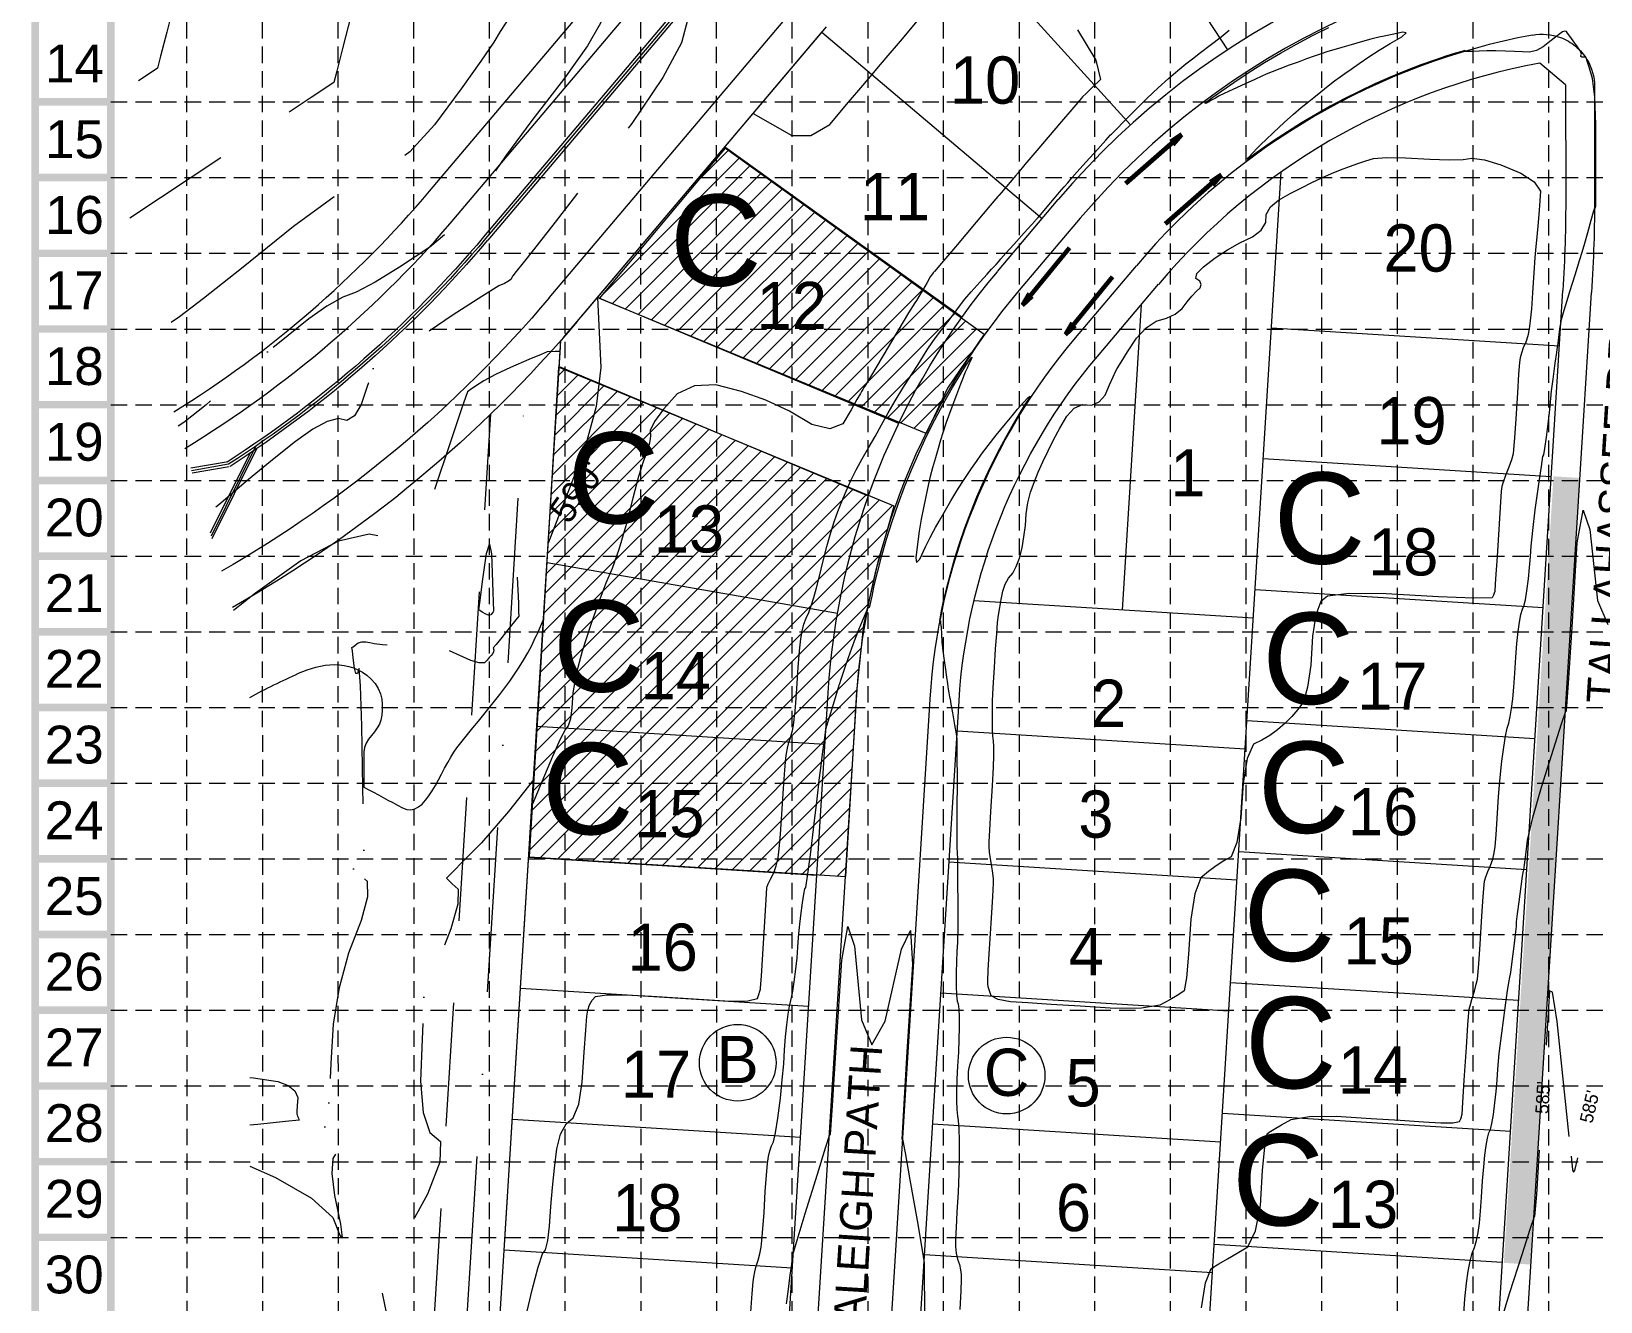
# Model space of a CAD drawing. Header units: feet. Extents: x 696 to 1853, y -3030 to -1181.
# Drawn here: x 696 to 1294, y -2072 to -1588 of the extents above; entities that cross this region are included whole.
import ezdxf
from ezdxf.enums import TextEntityAlignment as Align

# ---------------------------------------------------------------- set-up
doc = ezdxf.new("R2010")
doc.units = ezdxf.units.FT
doc.header["$MEASUREMENT"] = 0
for name, pattern in [('DASHED', [0.75, 0.5, -0.25]), ('DGN Style 2', [78.481532, 47.088919, -31.392613]), ('DGN Style 3', [109.874145, 78.481532, -31.392613]), ('DGN Style 4', [125.648933, 62.785226, -31.392613, 0.078482, -31.392613]), ('DGN Style 7', [156.963064, 70.633379, -31.392613, 23.54446, -31.392613]), ('HIDDEN', [0.375, 0.25, -0.125])]:
    doc.linetypes.add(name, pattern=pattern)
for name, color, linetype, lineweight in [('0404al_MAP - Level 1', 7, 'Continuous', 0), ('0404al_MAP - Level 11', 7, 'Continuous', 0), ('0404al_MAP - Level 14', 7, 'Continuous', 0), ('0404al_MAP - Level 21', 7, 'Continuous', 0), ('0404al_MAP - Level 22', 7, 'Continuous', 0), ('0404al_MAP - Level 3', 7, 'Continuous', 0), ('0404al_MAP - Level 30', 7, 'Continuous', 0), ('0404al_MAP - Level 34', 7, 'Continuous', 0), ('0404al_MAP - Level 5', 7, 'Continuous', 0), ('EC', 7, 'Continuous', 0), ('EROSION CONTROL BLANKET', 84, 'Continuous', 0), ('Level 1', 7, 'Continuous', 0), ('Level 7', 7, 'Continuous', 0), ('PC', 7, 'Continuous', 0)]:
    doc.layers.add(name, color=color, linetype=linetype, lineweight=lineweight)
for name, color, linetype in [('BASE', 7, 'Continuous'), ('GRID', 254, 'DASHED'), ('SODDED LOT', 2, 'Continuous')]:
    doc.layers.add(name, color=color, linetype=linetype)
doc.styles.get("Standard").update_dxf_attribs({"font": 'ARIAL.TTF'})
doc.styles.add('Style-WORKING', font='WORKING.shx')

# ---------------------------------------------------------------- blocks, each defined once
blk = doc.blocks.new('Cascade Homes logo')
at = {"color": 240}
blk.add_text('C', height=24.85, rotation=359.904, dxfattribs=at).set_placement((2410522.06, 7107185.67))

msp = doc.modelspace()

# ---------------------------------------------------------------- hatches: boundary and pattern name
at = {"layer": 'SODDED LOT', "linetype": 'Continuous', "lineweight": 13}
h = msp.add_hatch(dxfattribs=at)
h.set_pattern_fill('ANSI31', color=256, scale=40, style=0)
h.paths.add_polyline_path([(960.6, -1632.6), (1059.28, -1703.45), (1045.26, -1724.03), (1037.08, -1741.26), (912.62, -1689.87)])
h = msp.add_hatch(dxfattribs=at)
h.set_pattern_fill('ANSI31', color=256, scale=40, style=0)
h.paths.add_polyline_path([(885.76, -1902.72), (1006.53, -1910.15), (1010.72, -1839.73), (1013.39, -1814.22), (1018.55, -1791.41), (1024.93, -1769.07), (896.99, -1716.01)])

# ---------------------------------------------------------------- linework, layer by layer
at = {"layer": '0404al_MAP - Level 1', "color": 7, "linetype": 'Continuous', "lineweight": 0}
for p, q in [((847.83, -1648.93), (942.78, -1536.69)), ((904.15, -1698.59), (999.1, -1586.35)), ((854.82, -2396.98), (897.92, -1705.81))]:
    msp.add_line(p, q, dxfattribs=at)
at = {"layer": '0404al_MAP - Level 1', "color": 7, "linetype": 'Continuous', "lineweight": 0, "extrusion": (0, 0, -1)}
msp.add_arc((-532.73, -1384.37), 486.5, 220.23083, 240.44933, dxfattribs=at)
at = {"layer": '0404al_MAP - Level 1', "color": 7, "linetype": 'Continuous', "lineweight": 0}
msp.add_arc((532.73, -1384.37), 486.5, 318.64594, 319.7695, dxfattribs=at)
at = {"layer": '0404al_MAP - Level 14', "color": 7, "linetype": 'Continuous', "lineweight": 0}
for p, q in [((858.51, -1657.97), (953.46, -1545.73)), ((893.46, -1689.54), (991.05, -1574.19)), ((1291.93, -1609.08), (1291.95, -1650.68)), ((1072.67, -1686.73), (1095.91, -1659.27)), ((1094.05, -1704.81), (1117.28, -1677.35)), ((1258.29, -2209.22), (1290.82, -1687.52)), ((987.01, -2221.27), (1010.73, -1840.81)), ((1015.97, -2206.73), (1038.68, -1842.55))]:
    msp.add_line(p, q, dxfattribs=at)
for centre, radius, start, end in [((1316.54, -1845.92), 289, 90.03642, 139.76907), ((1316.54, -1845.92), 261, 100.66886, 139.76907), ((532.14, -1381.86), 427.5, 301.34165, 319.76917)]:
    msp.add_arc(centre, radius, start, end, dxfattribs=at)
at = {"layer": '0404al_MAP - Level 14', "color": 7, "linetype": 'Continuous', "lineweight": 0, "extrusion": (0, 0, -1)}
for centre, radius, start, end in [((-1271.93, -1609.09), 20, 79.33114, 110.60668), ((-1271.93, -1609.09), 20, 148.86916, 179.96358), ((-705.95, -1651.05), 586, 179.96358, 183.5676), ((-1274.22, -1857.24), 264, 3.5676, 40.23093), ((-532.73, -1384.37), 472.5, 220.23083, 240.0614), ((-1274.22, -1857.24), 236, 3.5676, 40.23093)]:
    msp.add_arc(centre, radius, start, end, dxfattribs=at)
at = {"layer": '0404al_MAP - Level 14', "color": 7, "linetype": 'DGN Style 3', "lineweight": 0, "extrusion": (0, 0, -1)}
msp.add_arc((-1271.93, -1609.09), 20, 110.60668, 148.86916, dxfattribs=at)
at = {"layer": '0404al_MAP - Level 21', "color": 7, "linetype": 'Continuous', "lineweight": 0}
for p, q in [((847.83, -1648.93), (942.78, -1536.69)), ((905.76, -1696.68), (997.48, -1588.26)), ((854.98, -2394.48), (897.76, -1708.3))]:
    msp.add_line(p, q, dxfattribs=at)
for centre, radius, start, end in [((532.14, -1381.86), 413.5, 301.84947, 319.76917), ((532.73, -1384.37), 486.5, 318.94037, 319.47507)]:
    msp.add_arc(centre, radius, start, end, dxfattribs=at)
at = {"layer": '0404al_MAP - Level 21', "color": 7, "linetype": 'Continuous', "lineweight": 0, "extrusion": (0, 0, -1)}
msp.add_arc((-532.73, -1384.37), 486.5, 220.23083, 240.44933, dxfattribs=at)
at = {"layer": '0404al_MAP - Level 22', "color": 7, "linetype": 'Continuous', "lineweight": 13}
for centre in [(965.3, -1981.17), (1067.82, -1986.04)]:
    msp.add_circle(centre, 14.61, dxfattribs=at)
at = {"layer": '0404al_MAP - Level 3', "color": 7, "linetype": 'Continuous', "lineweight": 0}
for p, q in [((1152.08, -1595.02), (1092.79, -1504.56)), ((1115.04, -1623.67), (1041.77, -1542.86)), ((1081.3, -1659.49), (997.32, -1588.45)), ((1280.92, -1608.47), (1271.05, -1600.1)), ((1280.92, -1608.47), (1280.95, -1650.69)), ((1050.75, -1696.97), (960.36, -1632.14)), ((1136.57, -2216.98), (1172.44, -1641.63)), ((1064.27, -1679.62), (1087.51, -1652.16)), ((1102.45, -1711.92), (1125.68, -1684.45)), ((1247.41, -2207), (1279.84, -1686.83)), ((1026.67, -1737.49), (911.85, -1689.48)), ((1111.93, -1808.65), (1119.2, -1692.12)), ((1278.52, -1707.97), (1168.73, -1701.12)), ((1015.09, -1765.16), (897.29, -1715.91)), ((1275.41, -1757.87), (1165.62, -1751.02)), ((1003.32, -1809.96), (892.63, -1790.65)), ((1161.83, -1811.76), (1055.34, -1805.12)), ((1272.3, -1807.77), (1162.51, -1800.93)), ((976.04, -2220.58), (999.76, -1840.13)), ((1026.98, -2207), (1049.66, -1843.24)), ((888.74, -1852.92), (998.53, -1859.76)), ((1269.19, -1857.68), (1159.4, -1850.83)), ((1158.72, -1861.67), (1048.94, -1854.82)), ((1266.07, -1907.58), (1156.29, -1900.73)), ((885.63, -1902.82), (995.42, -1909.67)), ((1155.61, -1911.57), (1045.83, -1904.73)), ((1155.61, -1911.57), (1045.83, -1904.73)), ((882.52, -1952.72), (992.31, -1959.57)), ((1152.5, -1961.47), (1042.71, -1954.63)), ((1262.96, -1957.48), (1153.18, -1950.64)), ((879.41, -2002.63), (989.2, -2009.47)), ((1259.85, -2007.38), (1150.07, -2000.54)), ((1149.39, -2011.38), (1039.6, -2004.53)), ((1256.74, -2057.29), (1146.95, -2050.44)), ((876.3, -2052.53), (986.09, -2059.38)), ((1146.28, -2061.28), (1036.49, -2054.43))]:
    msp.add_line(p, q, dxfattribs=at)
for radius, start in [(300, 90.03642), (250, 100.48407)]:
    msp.add_arc((1316.54, -1845.92), radius, start, 139.76907, dxfattribs=at)
at = {"layer": '0404al_MAP - Level 3', "color": 7, "linetype": 'Continuous', "lineweight": 0, "extrusion": (0, 0, -1)}
for centre, radius, start, end in [((-705.95, -1651.05), 575, 179.96358, 183.5676), ((-1274.22, -1857.24), 275, 3.5676, 40.23093), ((-1274.22, -1857.24), 225, 3.5676, 40.23093)]:
    msp.add_arc(centre, radius, start, end, dxfattribs=at)
at = {"layer": '0404al_MAP - Level 30', "color": 7, "linetype": 'DGN Style 4', "lineweight": 0}
msp.add_line((854.27, -2204.96), (884.21, -1724.71), dxfattribs=at)
at = {"layer": '0404al_MAP - Level 34', "color": 5, "linetype": 'Continuous', "lineweight": 0}
for p, q in [((963.39, -1554.13), (868.44, -1666.36)), ((964.15, -1554.78), (869.2, -1667.01)), ((964.92, -1555.42), (869.97, -1667.66)), ((781.45, -1746.23), (764.51, -1780.38)), ((771.03, -1752.05), (756.77, -1754.56)), ((779.29, -1748.91), (764.2, -1779.33)), ((781.81, -1747.2), (764.83, -1781.44)), ((771.21, -1753.03), (757.06, -1755.52)), ((771.38, -1754.02), (757.35, -1756.49))]:
    msp.add_line(p, q, dxfattribs=at)
at = {"layer": '0404al_MAP - Level 34', "color": 5, "linetype": 'Continuous', "lineweight": 0, "extrusion": (0, 0, -1)}
for radius in [440.5, 441.5, 442.5]:
    msp.add_arc((-532.14, -1381.86), radius, 220.23083, 237.21491, dxfattribs=at)
at = {"layer": '0404al_MAP - Level 5', "color": 7, "linetype": 'DGN Style 2', "lineweight": 0}
msp.add_line((829.78, -2396.98), (871.12, -1733.91), dxfattribs=at)
at = {"layer": 'BASE', "const_width": 2.89}
for points in [[(1851.62, -3028.75), (1851.62, -1182.11), (697.47, -1182.11), (697.47, -3028.75)], [(1822.76, -2999.89), (1822.76, -1210.96), (726.32, -1210.96), (726.32, -2999.89)]]:
    msp.add_lwpolyline(points, close=True, dxfattribs=at)
for points in [[(726.32, -1614.91), (697.47, -1614.91)], [(726.32, -1643.77), (697.47, -1643.77)], [(726.32, -1672.62), (697.47, -1672.62)], [(726.32, -1701.48), (697.47, -1701.48)], [(726.32, -1730.33), (697.47, -1730.33)], [(726.32, -1759.18), (697.47, -1759.18)], [(726.32, -1788.04), (697.47, -1788.04)], [(726.32, -1816.89), (697.47, -1816.89)], [(726.32, -1845.74), (697.47, -1845.74)], [(726.32, -1874.6), (697.47, -1874.6)], [(726.32, -1903.45), (697.47, -1903.45)], [(726.32, -1932.31), (697.47, -1932.31)], [(726.32, -1961.16), (697.47, -1961.16)], [(726.32, -1990.01), (697.47, -1990.01)], [(726.32, -2018.87), (697.47, -2018.87)], [(726.32, -2047.72), (697.47, -2047.72)]]:
    msp.add_lwpolyline(points, dxfattribs=at)
at = {"layer": 'EC', "color": 35, "linetype": 'DGN Style 3', "lineweight": 0}
for p, q in [((751.1, -1574.58), (747.61, -1588.31)), ((747.61, -1588.31), (745.28, -1597.46)), ((744.12, -1602.04), (741.68, -1603.66)), ((745.28, -1597.46), (744.12, -1602.04)), ((744.12, -1602.04), (744.12, -1602.04)), ((741.68, -1603.66), (736.81, -1606.9))]:
    msp.add_line(p, q, dxfattribs=at)
at = {"layer": 'EC', "color": 35, "linetype": 'DGN Style 3', "lineweight": 0, "flags": 128}
for points in [[(835.03, -1362.4), (837.23, -1365.38), (837.97, -1366.37), (838.33, -1366.87), (838.33, -1366.87), (836.83, -1367.93), (833.83, -1370.05), (829.32, -1373.24), (826.32, -1375.36), (824.81, -1376.42), (824.81, -1376.42), (826.29, -1375.71), (829.23, -1374.27), (833.65, -1372.12), (838.08, -1373.65), (842.54, -1378.89), (847.01, -1387.81), (848.82, -1398.16), (847.98, -1409.92), (844.48, -1423.1), (841.19, -1437.68), (838.1, -1453.65), (835.21, -1471.02), (833.28, -1482.6), (832.32, -1488.39), (832.32, -1488.39), (832.67, -1491.04), (833.38, -1496.34), (834.43, -1504.29), (833.55, -1515.88), (830.71, -1531.11), (825.94, -1549.98), (821.66, -1566.86), (817.89, -1581.74), (814.61, -1594.62), (812.43, -1603.21), (811.33, -1607.5), (811.33, -1607.5), (802.69, -1613.25), (785.41, -1624.76), (733.56, -1659.27)], [(878.68, -1362.88), (879.48, -1373.39), (879.75, -1376.89), (879.88, -1378.65), (879.88, -1378.65), (880.79, -1380.13), (882.6, -1383.1), (885.32, -1387.55), (887.15, -1391.01), (888.1, -1393.49), (888.17, -1394.98), (888.21, -1395.98), (888.23, -1396.48), (888.23, -1396.48), (888.55, -1396.2), (889.21, -1395.64), (890.19, -1394.81), (890.91, -1394.61), (891.39, -1395.04), (891.61, -1396.11), (891.21, -1398.88), (890.21, -1403.36), (888.59, -1409.54), (885.95, -1419.56), (882.28, -1433.42), (877.59, -1451.1), (874.22, -1464.32), (872.18, -1473.07), (871.47, -1477.35), (870.99, -1480.2), (870.76, -1481.63), (870.76, -1481.63), (871.71, -1488.82), (873.62, -1503.19), (876.49, -1524.74), (878.68, -1542.17), (880.18, -1555.49), (881.01, -1564.68), (881.56, -1570.8), (881.84, -1573.87), (881.84, -1573.87), (881.9, -1574.12), (882.03, -1574.62), (882.23, -1575.37), (882.3, -1576.08), (882.26, -1576.74), (882.11, -1577.36), (881.47, -1578.47), (880.35, -1580.05), (878.75, -1582.12), (876.88, -1584.81), (874.74, -1588.14), (872.33, -1592.1), (867.35, -1599.34), (859.81, -1609.87), (849.7, -1623.68), (840.32, -1633.89), (831.68, -1640.5), (823.76, -1643.51), (811.87, -1650.83), (795.99, -1662.46), (776.13, -1678.41), (761.63, -1689.88), (752.49, -1696.88), (744.92, -1701.91)], [(925.7, -1363.36), (926.88, -1364.93), (926.93, -1365.37), (926.44, -1365.46), (925.4, -1365.2), (924.8, -1365.11), (924.63, -1365.2), (924.88, -1365.47), (925.77, -1369.13), (927.3, -1376.21), (929.45, -1386.69), (929.38, -1399.45), (927.08, -1414.5), (922.54, -1431.85), (918.42, -1446.9), (914.7, -1459.67), (911.4, -1470.15), (909.2, -1477.14), (908.09, -1480.63), (908.09, -1480.63), (907.85, -1482.99), (907.36, -1487.72), (906.63, -1494.81), (906.69, -1505.72), (907.56, -1520.45), (909.23, -1538.99), (910.34, -1551.36), (910.89, -1557.54), (910.89, -1557.54), (911.4, -1559.5), (912.42, -1563.41), (913.95, -1569.28), (914.97, -1573.2), (915.47, -1575.16), (915.47, -1575.16), (915.06, -1576.78), (914.24, -1580.02), (913.01, -1584.87), (908.02, -1593.5), (899.28, -1605.89), (886.77, -1622.05), (876.78, -1635.55), (869.29, -1646.38), (864.31, -1654.55), (857.17, -1662.53), (847.86, -1670.3), (836.39, -1677.89), (827.03, -1683.59), (819.81, -1687.41), (814.7, -1689.35), (808.68, -1692.74), (801.74, -1697.59), (793.89, -1703.9), (788.65, -1708.1), (786.04, -1710.21), (786.04, -1710.21), (782.14, -1713.56), (774.35, -1720.27), (762.66, -1730.34), (754.11, -1737.09), (751.95, -1738.47)], [(977.39, -1363.76), (981.62, -1369.39), (983.03, -1371.27), (983.74, -1372.21), (983.74, -1372.21), (982.9, -1373.85), (981.24, -1377.13), (978.75, -1382.05), (975.39, -1384.91), (971.19, -1385.7), (966.12, -1384.44), (962.75, -1383.6), (961.06, -1383.18), (961.06, -1383.18), (962.11, -1384.26), (964.21, -1386.4), (967.36, -1389.63), (969.46, -1391.78), (970.51, -1392.85), (970.51, -1392.85), (970.61, -1393.33), (970.81, -1394.28), (971.1, -1395.72), (971.09, -1397.46), (970.78, -1399.52), (970.16, -1401.89), (967, -1412.15), (961.32, -1430.32), (953.11, -1456.37), (947.63, -1473.74), (944.9, -1482.43), (944.9, -1482.43), (944.29, -1488.3), (943.07, -1500.05), (941.25, -1517.68), (940.09, -1530.09), (939.6, -1537.28), (939.78, -1539.24), (940.85, -1544.22), (942.81, -1552.21), (945.67, -1563.2), (947.57, -1570.53), (948.53, -1574.19), (948.53, -1574.19), (947.76, -1577.22), (946.22, -1583.29), (943.91, -1592.38), (936.8, -1605.66), (924.88, -1623.1), (908.15, -1644.73), (895.68, -1660.79), (887.46, -1671.29), (883.51, -1676.23), (880.87, -1679.52), (879.55, -1681.16), (879.55, -1681.16), (879.44, -1681.39), (879.23, -1681.85), (878.9, -1682.53), (877.97, -1683.29), (876.42, -1684.13), (874.27, -1685.04), (867.75, -1689.05), (856.85, -1696.14), (841.59, -1706.32), (831.41, -1713.1), (826.32, -1716.5), (826.32, -1716.5), (825.56, -1718.78), (824.02, -1723.36), (821.72, -1730.22), (819.14, -1734.55), (816.28, -1736.36), (813.13, -1735.64), (808.82, -1736.74), (803.35, -1739.66), (796.71, -1744.39), (788.52, -1750.79), (778.79, -1758.84), (767.51, -1768.56), (762.13, -1772.42)], [(897.65, -1710.02), (895.65, -1710.07), (892.67, -1710.16), (892.67, -1710.16), (890.34, -1711.15), (885.67, -1713.14), (878.67, -1716.11), (872.95, -1718.79), (868.51, -1721.18), (865.37, -1723.28), (863.27, -1724.68), (862.22, -1725.38), (862.22, -1725.38), (860.04, -1731.86), (855.7, -1744.82), (849.18, -1764.27), (841.86, -1776.55), (833.75, -1781.68), (824.83, -1779.64), (813.15, -1782.38), (798.69, -1789.9), (781.46, -1802.19), (773.02, -1808.76)], [(881.27, -1796.09), (881.66, -1806.01), (881.78, -1809.32), (881.85, -1810.98), (881.85, -1810.98), (880.77, -1812.32), (878.6, -1815.01), (875.35, -1819.04), (873.18, -1821.73), (872.09, -1823.07), (872.09, -1823.07), (872.14, -1823.22), (872.22, -1823.51), (872.35, -1823.95), (872.25, -1824.49), (871.9, -1825.13), (871.32, -1825.88), (870.6, -1826.72), (869.73, -1827.66), (868.71, -1828.68), (866.67, -1828.75), (863.59, -1827.85), (855.38, -1824.13)], [(779.28, -2020.54), (789.12, -2024.9), (802.78, -2032.81), (810.95, -2040.14), (813.62, -2046.89), (814.63, -2047.74), (813.99, -2042.7), (811.67, -2031.76), (810.72, -2023.4), (811.11, -2017.62), (812.86, -2014.43), (813.28, -2011.67), (812.37, -2009.34), (810.12, -2007.45), (808.63, -2006.19), (807.88, -2005.56), (807.88, -2005.56), (808.05, -2004.54), (808.41, -2002.51), (808.93, -1999.45), (809.28, -1997.42), (809.46, -1996.4), (809.46, -1996.4), (809.75, -1991.41), (810.35, -1981.45), (811.23, -1966.5), (813.45, -1952.42), (816.99, -1939.21), (821.86, -1926.86), (824.23, -1917.83), (824.11, -1912.11), (821.5, -1909.7), (819.76, -1908.09), (818.88, -1907.29), (818.88, -1907.29), (819.32, -1906.49), (820.18, -1904.9), (821.48, -1902.51), (822.34, -1900.92), (822.77, -1900.12), (822.77, -1900.12), (822.64, -1892.22), (822.38, -1876.4), (821.99, -1852.68), (821.51, -1837.52), (820.94, -1830.9), (820.3, -1832.84), (819.71, -1832.81), (819.18, -1830.81), (818.71, -1826.85), (818.4, -1824.2), (818.24, -1822.88), (818.24, -1822.88), (818.64, -1822.59), (819.44, -1822.02), (820.65, -1821.16), (821.99, -1820.71), (823.47, -1820.66), (825.08, -1821.03), (826.15, -1821.28), (826.69, -1821.4), (826.69, -1821.4), (829.88, -1821.7), (836.25, -1822.31), (845.82, -1823.22), (852.19, -1823.83), (855.38, -1824.13), (855.38, -1824.13)], [(887.47, -1873.38), (877.87, -1885.35), (867.64, -1897.32), (860.93, -1904.09), (856.46, -1908.6), (854.22, -1910.86), (854.22, -1910.86), (854.98, -1911.56), (856.49, -1912.95), (858.76, -1915.05), (858.57, -1920.77), (855.91, -1930.13), (850.78, -1943.12), (847.37, -1951.79), (845.66, -1956.12), (845.66, -1956.12), (845.45, -1961.47), (845.03, -1972.17), (844.41, -1988.21), (845.35, -2000.06), (847.88, -2007.72), (851.98, -2011.18), (851.69, -2019.01), (847, -2031.23), (837.9, -2047.82), (832.16, -2060.37), (829.76, -2068.87), (830.7, -2073.33), (831.32, -2076.3), (831.64, -2077.78), (831.64, -2077.78), (833.64, -2080.04), (837.62, -2084.54), (843.61, -2091.29), (843.51, -2096.24), (837.33, -2099.39), (825.07, -2100.74), (816.77, -2101.39), (812.45, -2101.34), (812.1, -2100.6), (811.87, -2100.1), (811.75, -2099.85), (811.75, -2099.85), (807.02, -2101.27), (797.55, -2104.13), (783.35, -2108.41), (779.28, -2109.63)], [(779.28, -1986.73), (780.69, -1986.87), (789.96, -1988.3), (793.89, -1989.77), (796.43, -1991.81), (797.6, -1994.42), (797.4, -1997.59), (797.26, -1999.71), (797.19, -2000.77), (797.19, -2000.77), (797.3, -2001.02), (797.51, -2001.52), (797.83, -2002.27), (798.04, -2002.77), (798.15, -2003.02), (798.15, -2003.02), (792.89, -2003.57), (782.37, -2004.65), (779.28, -2004.97)]]:
    msp.add_lwpolyline(points, dxfattribs=at)
msp.add_lwpolyline([(872.22, -1809.04), (872.22, -1809.04), (872.04, -1809.27), (871.67, -1809.73), (871.12, -1810.41), (870.3, -1810.58), (869.23, -1810.23), (867.91, -1809.37), (867.02, -1808.79), (866.58, -1808.5), (866.58, -1808.5), (867.06, -1804.92), (868.04, -1797.75), (869.49, -1786.99), (870.61, -1783.46), (871.37, -1787.17)], close=True, dxfattribs=at)
at = {"layer": 'EC', "color": 35, "linetype": 'Continuous', "lineweight": 0}
msp.add_open_spline([(779.28, -1841.97), (785.27, -1838.49), (791.66, -1835.59), (797.89, -1832.72), (806.17, -1828.91), (817.14, -1827.05), (825.44, -1834.77), (830.33, -1839.32), (830.34, -1845.75), (829.25, -1850.59), (828.33, -1854.65), (822.8, -1858.06), (822.8, -1862.61), (822.8, -1867.1), (822.8, -1871.59), (822.8, -1876.08), (827.68, -1878.72), (832.57, -1881.36), (837.45, -1884), (846.51, -1888.89), (851.83, -1869.47), (858.25, -1861.14), (868.96, -1847.27), (881.03, -1834.89), (888.14, -1819.24), (889.2, -1816.91), (890.25, -1814.58), (891.28, -1812.24)], degree=3, knots=[0, 0, 0, 0, 0.1132405, 0.1132405, 0.1132405, 0.2636786, 0.2636786, 0.2636786, 0.3523241, 0.3523241, 0.3523241, 0.4265846, 0.4265846, 0.4265846, 0.5, 0.5, 0.5, 0.5364188, 0.5364188, 0.5364188, 0.6040181, 0.6040181, 0.6040181, 0.7165929, 0.7165929, 0.7165929, 0.7333613, 0.7333613, 0.7333613, 0.7333613], dxfattribs=at)
at = {"layer": 'EROSION CONTROL BLANKET', "linetype": 'Continuous', "lineweight": 13, "const_width": 10}
msp.add_lwpolyline([(1281.3, -1757.95), (1262.36, -2057.75)], dxfattribs=at)
at = {"layer": 'GRID', "color": 252, "linetype": 'HIDDEN', "lineweight": 0, "ltscale": 25}
for p, q in [((755.44, -2884.47), (755.28, -1212.05)), ((784.41, -2884.48), (784.06, -1212.06)), ((813.18, -2884.48), (812.92, -1212.13)), ((842.19, -2884.49), (841.73, -1212.18)), ((870.78, -2884.49), (870.66, -1211.96)), ((899.46, -2884.5), (899.55, -1212.01)), ((928.53, -2884.5), (928.37, -1212.12)), ((957.48, -2884.51), (957.19, -1212.09)), ((986.11, -2884.51), (986.11, -1212.11)), ((1015.04, -2884.52), (1015.01, -1212.12)), ((1043.72, -2884.52), (1043.77, -1212.12)), ((1072.58, -2884.52), (1072.75, -1212.16)), ((1101.42, -2884.53), (1101.42, -1210.96)), ((1130.27, -2884.53), (1130.27, -1210.96)), ((1159.13, -2884.54), (1159.13, -1210.96)), ((1187.98, -2884.54), (1187.98, -1210.96)), ((1216.83, -2884.55), (1216.83, -1210.96)), ((1245.69, -2884.55), (1245.69, -1210.96)), ((1274.54, -2884.56), (1274.54, -1210.96)), ((726.32, -1614.91), (1822.76, -1614.91)), ((726.32, -1643.77), (1822.76, -1643.77)), ((726.32, -1672.62), (1822.76, -1672.62)), ((726.32, -1701.48), (1822.76, -1701.48)), ((726.32, -1730.33), (1822.76, -1730.33)), ((726.32, -1759.18), (1822.76, -1759.18)), ((726.32, -1788.04), (1822.76, -1788.04)), ((726.32, -1816.89), (1822.76, -1816.89)), ((726.32, -1845.74), (1822.76, -1845.74)), ((726.32, -1874.6), (1822.76, -1874.6)), ((726.32, -1903.45), (1822.76, -1903.45)), ((726.32, -1932.31), (1822.76, -1932.31)), ((726.32, -1961.16), (1822.76, -1961.16)), ((726.32, -1990.01), (1822.76, -1990.01)), ((726.32, -2018.87), (1822.76, -2018.87)), ((726.32, -2047.72), (1822.76, -2047.72))]:
    msp.add_line(p, q, dxfattribs=at)
at = {"layer": 'Level 7', "color": 7, "linetype": 'Continuous', "lineweight": 60}
for p, q in [((1134.46, -1627.38), (1113.14, -1646.07)), ((1134.46, -1627.38), (1130.25, -1630.19)), ((1131.14, -1631.2), (1134.46, -1627.38)), ((1149.58, -1642.69), (1128.27, -1661.38)), ((1149.58, -1642.69), (1145.37, -1645.5)), ((1146.26, -1646.51), (1149.58, -1642.69)), ((1073.82, -1692.45), (1091.74, -1670.48)), ((1090.2, -1703.61), (1108.13, -1681.65)), ((1076.46, -1688.13), (1073.82, -1692.45)), ((1073.82, -1692.45), (1077.51, -1688.98)), ((1092.85, -1699.3), (1090.2, -1703.61)), ((1090.2, -1703.61), (1093.89, -1700.15))]:
    msp.add_line(p, q, dxfattribs=at)
at = {"layer": 'PC', "color": 35, "linetype": 'Continuous', "lineweight": 0, "flags": 128}
for points in [[(971.22, -1619.31), (985.89, -1627.77), (993.17, -1627.76), (1000.4, -1623.52), (1007.58, -1615.03), (1012.96, -1608.67), (1016.55, -1604.43), (1018.34, -1602.31), (1021.93, -1598.07), (1027.32, -1591.71), (1034.49, -1583.22)], [(884.17, -2079.66), (886.97, -2067.66), (889.21, -2059.11), (890.88, -2054.03), (891.99, -2052.41), (892.89, -2048.87), (893.57, -2043.4), (894.03, -2036.01), (894.64, -2028.65), (895.39, -2021.32), (896.29, -2014.03), (897.79, -2008.42), (899.91, -2004.48), (902.62, -2002.21), (904.67, -1996.9), (906.05, -1988.54), (906.76, -1977.14), (907.35, -1968.75), (907.8, -1963.4), (908.12, -1961.06), (908.79, -1959.04), (909.79, -1957.35), (911.13, -1955.97), (915.34, -1955.26), (922.44, -1955.21), (932.43, -1955.84), (942.41, -1956.46), (952.39, -1957.08), (962.37, -1957.7), (969.19, -1957.58), (972.86, -1956.72), (973.38, -1955.11), (973.74, -1953.89), (973.95, -1953.06), (974, -1952.62), (974.3, -1948.19), (974.83, -1939.76), (975.61, -1927.33), (976.14, -1918.9), (976.44, -1914.47), (976.5, -1914.03), (976.95, -1912.94), (977.79, -1911.19), (979.03, -1908.78), (980, -1906.05), (980.69, -1902.99), (981.11, -1899.59), (981.59, -1894.07), (982.14, -1886.41), (982.75, -1876.63), (983.23, -1869.51), (983.59, -1865.04), (983.83, -1863.23), (984.24, -1861.26), (984.81, -1859.12), (985.55, -1856.81), (986.13, -1854.58), (986.54, -1852.43), (986.8, -1850.35), (987, -1848.77), (987.14, -1847.68), (987.22, -1847.08), (987.43, -1844.01), (987.79, -1838.47), (988.29, -1830.44), (988.81, -1824.13), (989.34, -1819.53), (989.88, -1816.64), (990.56, -1814.02), (991.39, -1811.66), (992.36, -1809.57), (993.33, -1806.96), (994.3, -1803.82), (995.27, -1800.15), (996.42, -1795.68), (997.77, -1790.4), (999.32, -1784.32), (1000.78, -1779.06), (1002.16, -1774.62), (1003.47, -1771), (1004.95, -1767.23), (1006.61, -1763.32), (1008.45, -1759.26), (1010.5, -1755.15), (1012.75, -1751), (1015.2, -1746.8), (1017.66, -1742.48), (1020.12, -1738.05), (1022.59, -1733.49), (1025.3, -1728.81), (1028.26, -1724), (1031.46, -1719.05), (1034.07, -1714.97), (1036.07, -1711.75), (1037.46, -1709.39), (1039.63, -1706.24), (1042.56, -1702.29), (1046.26, -1697.56), (1048.83, -1694.22), (1050.26, -1692.29), (1050.56, -1691.76), (1051.91, -1690.12), (1054.32, -1687.37), (1057.78, -1683.5), (1060.37, -1680.62), (1062.09, -1678.73), (1062.93, -1677.83), (1063.8, -1676.87), (1064.69, -1675.84), (1065.6, -1674.76), (1067.55, -1672.56), (1070.53, -1669.25), (1074.53, -1664.83), (1077.26, -1661.81), (1078.7, -1660.2), (1078.87, -1660.01), (1079.78, -1658.94), (1081.44, -1657.01), (1083.85, -1654.2), (1086.04, -1651.65), (1088, -1649.35), (1089.74, -1647.31), (1091.13, -1645.7), (1092.14, -1644.5), (1092.8, -1643.72), (1094.75, -1641.53), (1098, -1637.92), (1102.54, -1632.9), (1105.69, -1629.44), (1107.46, -1627.52), (1107.83, -1627.17), (1109.57, -1625.43), (1112.65, -1622.29), (1117.1, -1617.77), (1121.4, -1613.54), (1125.56, -1609.6), (1129.57, -1605.96), (1133.09, -1602.89), (1136.11, -1600.4), (1138.63, -1598.49), (1141.72, -1596.12), (1145.38, -1593.31), (1149.62, -1590.06), (1152.7, -1587.59)], [(1094.78, -1587.42), (1101.77, -1599.06), (1103.64, -1606.4), (1100.38, -1609.47), (1098.08, -1611.66), (1096.72, -1612.99), (1096.31, -1613.44), (1093.4, -1616.86), (1088, -1623.22), (1080.12, -1632.55), (1074.8, -1638.83), (1072.07, -1642.06), (1071.91, -1642.24), (1071.73, -1642.45), (1071.53, -1642.69), (1071.31, -1642.94), (1070.51, -1643.89), (1069.12, -1645.53), (1067.15, -1647.86), (1065.71, -1649.55), (1064.81, -1650.59), (1064.45, -1650.99), (1061.57, -1654.38), (1056.17, -1660.75), (1048.26, -1670.1), (1042.96, -1676.36), (1040.27, -1679.54), (1040.2, -1679.62), (1040.04, -1679.79), (1039.81, -1680.05), (1039.49, -1680.4), (1038.71, -1681.65), (1037.46, -1683.8), (1035.74, -1686.84), (1034.39, -1689.13), (1033.4, -1690.67), (1032.79, -1691.46), (1030.41, -1695.3), (1026.28, -1702.2), (1020.38, -1712.16), (1016.28, -1719.07), (1013.96, -1722.93), (1013.42, -1723.76), (1012.93, -1724.56), (1012.48, -1725.34), (1012.06, -1726.1), (1010.74, -1728.4), (1008.51, -1732.24), (1005.36, -1737.63), (1000.39, -1739.52), (993.61, -1737.92), (985, -1732.82), (976.04, -1728.61), (966.7, -1725.27), (957.01, -1722.81), (948.83, -1723.12), (942.15, -1726.2), (936.99, -1732.04), (933.58, -1736.68), (931.93, -1740.11), (932.04, -1742.33), (931.64, -1745.02), (930.75, -1748.17), (929.36, -1751.78), (927.53, -1757.72), (925.28, -1765.98), (922.6, -1776.55), (920, -1785.47), (917.48, -1792.73), (915.04, -1798.35), (912.33, -1805.48), (909.33, -1814.13), (906.05, -1824.3), (903.75, -1832.98), (902.42, -1840.17), (902.07, -1845.88), (901.49, -1850.08), (900.68, -1852.79), (899.65, -1854), (897.66, -1857.87), (894.71, -1864.42), (886.88, -1882.86)], [(1142.11, -2074.55), (1143.63, -2065.11), (1145.83, -2059.53), (1148.72, -2057.82), (1152, -2055.87), (1155.66, -2053.7), (1159.7, -2051.3), (1162.68, -2045.26), (1164.58, -2035.59), (1165.41, -2022.28), (1166.25, -2013.18), (1167.09, -2008.27), (1167.94, -2007.57), (1169.77, -2006.43), (1172.57, -2004.83), (1176.34, -2002.79), (1183.29, -2001.7), (1193.42, -2001.57), (1206.73, -2002.4), (1217.82, -2003.09), (1226.69, -2003.65), (1233.34, -2004.06), (1237.93, -2004.01), (1240.45, -2003.5), (1240.9, -2002.52), (1241.22, -2001.73), (1241.4, -2001.13), (1241.45, -2000.72), (1241.75, -1996.29), (1242.28, -1987.84), (1243.06, -1975.36), (1243.62, -1966.75), (1243.95, -1962.01), (1244.07, -1961.14), (1244.47, -1959.49), (1245.16, -1957.05), (1246.14, -1953.83), (1246.85, -1951.23), (1247.29, -1949.26), (1247.46, -1947.9), (1247.79, -1943.46), (1248.29, -1935.92), (1248.96, -1925.28), (1249.46, -1917.74), (1249.8, -1913.3), (1249.99, -1911.94), (1250.47, -1910.27), (1251.25, -1908.28), (1252.32, -1905.98), (1253.14, -1903.62), (1253.7, -1901.21), (1254.01, -1898.75), (1254.39, -1894.34), (1254.84, -1888.01), (1255.35, -1879.73), (1255.93, -1872.45), (1256.58, -1866.17), (1257.29, -1860.88), (1257.96, -1856.7), (1258.6, -1853.64), (1259.2, -1851.67), (1259.75, -1849.15), (1260.26, -1846.07), (1260.73, -1842.42), (1261.16, -1837.95), (1261.57, -1832.68), (1261.95, -1826.59), (1262.37, -1821.31), (1262.83, -1816.84), (1263.33, -1813.19), (1263.86, -1810.34), (1264.41, -1808.31), (1264.99, -1807.09), (1265.56, -1804.75), (1266.14, -1801.29), (1266.71, -1796.72), (1267.18, -1792.35), (1267.54, -1788.17), (1267.79, -1784.2), (1268.39, -1778.28), (1269.36, -1770.42), (1270.68, -1760.61), (1271.66, -1753.84), (1272.28, -1750.12), (1272.56, -1749.44), (1272.99, -1746.97), (1273.58, -1742.72), (1274.33, -1736.67), (1274.86, -1732.19), (1275.17, -1729.28), (1275.25, -1727.94), (1275.58, -1725.02), (1276.14, -1720.54), (1276.95, -1714.49), (1277.5, -1710.41), (1277.8, -1708.32), (1277.85, -1708.21), (1278.02, -1707.02), (1278.31, -1704.74), (1278.73, -1701.37), (1279.39, -1697.91), (1280.3, -1694.34), (1281.46, -1690.67), (1282.55, -1687.21), (1283.57, -1683.95), (1284.52, -1680.89), (1285.44, -1677.91), (1286.33, -1675.01), (1287.19, -1672.19), (1288.19, -1668.74), (1289.32, -1664.67), (1290.6, -1659.97), (1291.5, -1656.84), (1292.01, -1655.28), (1292.13, -1655.28), (1292.23, -1655.28), (1292.3, -1655.28), (1292.34, -1655.28), (1292.37, -1654.77), (1292.4, -1653.75), (1292.43, -1652.21), (1292.44, -1646.66), (1292.44, -1637.1), (1292.44, -1623.52), (1292.02, -1613.14), (1291.19, -1605.98), (1289.95, -1602.03), (1289.12, -1599.39), (1288.7, -1598.07), (1288.69, -1598.07), (1288.65, -1598.04), (1288.57, -1597.98), (1288.46, -1597.89), (1288.18, -1597.83), (1287.72, -1597.8), (1287.1, -1597.8), (1286.77, -1597.62), (1286.71, -1597.25), (1286.95, -1596.71), (1286.53, -1595.58), (1285.47, -1593.88), (1283.77, -1591.61), (1282.5, -1589.89), (1281.68, -1588.73), (1281.3, -1588.12), (1280.66, -1587.96), (1279.78, -1588.27), (1278.65, -1589.03), (1277.04, -1590.23), (1274.94, -1591.86), (1272.35, -1593.93), (1269.75, -1595.28), (1267.12, -1595.9), (1264.47, -1595.8), (1261.45, -1595.7), (1258.05, -1595.6), (1254.28, -1595.51), (1250.89, -1595.49), (1247.89, -1595.54), (1245.28, -1595.65), (1243.53, -1595.7), (1242.64, -1595.67), (1242.61, -1595.58), (1242.59, -1595.49), (1242.57, -1595.42), (1242.54, -1595.35), (1241.33, -1595.68), (1238.91, -1596.38), (1235.3, -1597.48), (1230.92, -1598.96), (1225.77, -1600.84), (1219.85, -1603.12), (1214, -1605.53), (1208.2, -1608.08), (1202.47, -1610.78), (1196.8, -1613.61), (1191.21, -1616.58), (1185.68, -1619.69), (1180.24, -1622.93), (1174.87, -1626.3), (1169.59, -1629.8), (1165.39, -1632.65), (1162.29, -1634.85), (1160.27, -1636.41), (1159.52, -1636.81), (1160.02, -1636.05), (1161.78, -1634.15), (1163.17, -1632.68), (1164.17, -1631.66), (1164.8, -1631.08), (1166.59, -1629.41), (1169.54, -1626.64), (1173.67, -1622.78), (1177.19, -1619.59), (1180.11, -1617.06), (1182.43, -1615.21), (1184.92, -1613.22), (1187.56, -1611.09), (1190.36, -1608.82), (1192.83, -1606.9), (1194.95, -1605.31), (1196.74, -1604.06), (1199.17, -1602.39), (1202.22, -1600.29), (1205.92, -1597.77), (1209.86, -1595.23), (1214.04, -1592.67), (1218.46, -1590.08), (1220.06, -1588.64), (1218.84, -1588.35), (1214.8, -1589.19), (1211.76, -1589.82), (1209.73, -1590.25), (1208.7, -1590.48), (1206.6, -1591.03), (1203.42, -1591.91), (1199.17, -1593.13), (1195.56, -1594.17), (1192.59, -1595.03), (1190.26, -1595.72), (1187.73, -1596.54), (1185, -1597.48), (1182.07, -1598.55), (1178.93, -1599.72), (1175.57, -1600.97), (1172.01, -1602.31), (1169.09, -1603.45), (1166.79, -1604.4), (1165.13, -1605.15), (1162.45, -1606.37), (1158.76, -1608.07), (1154.06, -1610.24), (1150.77, -1611.77), (1148.89, -1612.66), (1148.43, -1612.91), (1147.46, -1613.45), (1145.96, -1614.28), (1143.94, -1615.39), (1143.34, -1615.56), (1144.15, -1614.79), (1146.37, -1613.07), (1149.8, -1610.64), (1154.42, -1607.49), (1160.25, -1603.63), (1166.17, -1599.92), (1172.18, -1596.34), (1178.27, -1592.92), (1184.44, -1589.64), (1190.69, -1586.51)], [(911.85, -1689.48), (913.15, -1716.15), (911.28, -1731), (906.9, -1747.38), (893.09, -1783.17)], [(970.3, -2076.24), (970.79, -2069.12), (971.15, -2064.65), (971.39, -2062.84), (971.79, -2060.87), (972.36, -2058.73), (973.1, -2056.42), (973.7, -2054.01), (974.17, -2051.5), (974.5, -2048.88), (974.88, -2044.46), (975.32, -2038.23), (975.82, -2030.21), (976.27, -2023.99), (976.68, -2019.57), (977.03, -2016.95), (977.52, -2014.71), (978.14, -2012.85), (978.91, -2011.36), (979.73, -2007.82), (980.62, -2002.23), (981.56, -1994.6), (982.3, -1987.72), (982.83, -1981.58), (983.17, -1976.2), (983.57, -1971.26), (984.04, -1966.76), (984.58, -1962.69), (985.06, -1959.59), (985.49, -1957.46), (985.86, -1956.29), (986.31, -1953.91), (986.83, -1950.32), (987.43, -1945.52), (987.91, -1941.11), (988.26, -1937.09), (988.49, -1933.48), (988.85, -1929.46), (989.36, -1925.06), (990, -1920.26), (990.53, -1916.87), (990.94, -1914.89), (991.23, -1914.32), (991.92, -1909.98), (992.99, -1901.87), (994.45, -1889.99), (995.45, -1881.75), (995.98, -1877.14), (996.04, -1876.17), (996.36, -1873.41), (996.93, -1868.86), (997.77, -1862.54), (998.32, -1858.31), (998.61, -1856.19), (998.62, -1856.16), (998.65, -1855.91), (998.71, -1855.42), (998.8, -1854.71), (999.33, -1852.72), (1000.29, -1849.44), (1001.69, -1844.89), (1002.71, -1841.55), (1003.35, -1839.42), (1003.62, -1838.51), (1003.85, -1837.74), (1004.03, -1837.11), (1004.18, -1836.62), (1004.63, -1835.28), (1005.37, -1833.09), (1006.42, -1830.05), (1007.58, -1826.73), (1008.85, -1823.13), (1010.23, -1819.26), (1011.55, -1815.79), (1012.8, -1812.73), (1013.99, -1810.07), (1014.8, -1808.3), (1015.24, -1807.43), (1015.3, -1807.44), (1015.38, -1807.46), (1015.47, -1807.47), (1015.57, -1807.49), (1015.91, -1806.12), (1016.49, -1803.37), (1017.32, -1799.24), (1018.52, -1794.23), (1020.08, -1788.35), (1022.01, -1781.6), (1024.12, -1774.9), (1026.4, -1768.26), (1028.86, -1761.69), (1031.5, -1755.18), (1034.31, -1748.75), (1037.29, -1742.38), (1040.43, -1736.11), (1043.75, -1729.92), (1047.22, -1723.82), (1050.07, -1718.98), (1052.29, -1715.39), (1053.87, -1713.07), (1054.59, -1712.22), (1054.45, -1712.83), (1053.46, -1714.91), (1052.72, -1716.45), (1052.24, -1717.46), (1052.02, -1717.93), (1051.78, -1718.51), (1051.5, -1719.2), (1051.2, -1720.01), (1050.27, -1722.47), (1048.7, -1726.58), (1046.5, -1732.34), (1044.75, -1737.15), (1043.47, -1741), (1042.64, -1743.88), (1041.72, -1747.07), (1040.71, -1750.55), (1039.6, -1754.34), (1038.69, -1757.66), (1037.99, -1760.51), (1037.49, -1762.91), (1036.87, -1765.94), (1036.13, -1769.63), (1035.26, -1773.96), (1034.48, -1778.57), (1033.78, -1783.46), (1033.17, -1788.64), (1033.49, -1790.53), (1034.74, -1789.15), (1036.93, -1784.5), (1038.65, -1780.94), (1039.9, -1778.49), (1040.68, -1777.14), (1042.05, -1774.77), (1043.99, -1771.38), (1046.52, -1766.97), (1048.79, -1763.16), (1050.81, -1759.94), (1052.59, -1757.34), (1054.42, -1754.67), (1056.31, -1751.93), (1058.26, -1749.14), (1060.74, -1745.83), (1063.77, -1742), (1067.33, -1737.65), (1069.88, -1734.52), (1071.43, -1732.63), (1071.96, -1731.98), (1072.91, -1730.92), (1074.28, -1729.46), (1076.07, -1727.6), (1076.78, -1727.06), (1076.43, -1727.83), (1075.01, -1729.92), (1073.02, -1733.13), (1070.47, -1737.48), (1067.35, -1742.96), (1064.38, -1748.51), (1061.55, -1754.15), (1058.88, -1759.86), (1056.36, -1765.63), (1054, -1771.47), (1051.79, -1777.38), (1049.74, -1783.34), (1047.85, -1789.35), (1046.12, -1795.41), (1044.72, -1800.69), (1043.65, -1805.18), (1042.9, -1808.89), (1042.43, -1811.37), (1042.22, -1812.62), (1042.29, -1812.63), (1042.36, -1812.65), (1042.45, -1812.66), (1042.55, -1812.68), (1042.66, -1813.55), (1042.79, -1815.26), (1042.92, -1817.83), (1043.17, -1820.79), (1043.54, -1824.14), (1044.02, -1827.87), (1044.47, -1831.22), (1044.88, -1834.19), (1045.26, -1836.78), (1045.57, -1838.77), (1045.79, -1840.17), (1045.95, -1840.97), (1046.08, -1841.65), (1046.18, -1842.2), (1046.25, -1842.61), (1046.58, -1844.45), (1047.15, -1847.72), (1047.97, -1852.42), (1048.52, -1855.78), (1048.8, -1857.81), (1048.8, -1858.51), (1048.81, -1858.99), (1048.81, -1859.24), (1048.81, -1859.26), (1048.83, -1861.34), (1048.86, -1865.48), (1048.92, -1871.69), (1048.93, -1876.15), (1048.91, -1878.87), (1048.85, -1879.85), (1048.8, -1882.56), (1048.78, -1887.02), (1048.78, -1893.22), (1048.81, -1897.52), (1048.87, -1899.93), (1048.96, -1900.44), (1049.04, -1904.22), (1049.12, -1911.27), (1049.18, -1921.6), (1049.15, -1929.62), (1049.03, -1935.32), (1048.82, -1938.72), (1048.67, -1942.59), (1048.59, -1946.95), (1048.58, -1951.79), (1048.7, -1955.36), (1048.93, -1957.66), (1049.29, -1958.69), (1049.54, -1960.71), (1049.69, -1963.71), (1049.72, -1967.7), (1049.63, -1972.15), (1049.42, -1977.07), (1049.08, -1982.45), (1048.86, -1987.36), (1048.74, -1991.81), (1048.74, -1995.8), (1048.85, -1999.03), (1049.05, -2001.5), (1049.36, -2003.21), (1049.58, -2006.36), (1049.71, -2010.95), (1049.75, -2016.97), (1049.61, -2023.5), (1049.31, -2030.52), (1048.84, -2038.05), (1048.53, -2044.01), (1048.37, -2048.39), (1048.36, -2051.22), (1048.59, -2053.78), (1049.07, -2056.08), (1049.78, -2058.12), (1050.26, -2060.07), (1050.51, -2061.93), (1050.52, -2063.71), (1050.33, -2068.15), (1049.93, -2075.26)], [(1241.95, -2078.68), (1242.53, -2071.19), (1243.14, -2065.15), (1243.77, -2060.55), (1244.49, -2056.75), (1245.31, -2053.75), (1246.21, -2051.56), (1246.97, -2048.91), (1247.57, -2045.81), (1248.02, -2042.25), (1248.45, -2037.78), (1248.86, -2032.42), (1249.25, -2026.16), (1249.67, -2020.79), (1250.12, -2016.33), (1250.6, -2012.76), (1251.12, -2009.96), (1251.67, -2007.92), (1252.26, -2006.65), (1252.83, -2004.32), (1253.4, -2000.91), (1253.96, -1996.44), (1254.41, -1992.07), (1254.77, -1987.79), (1255.03, -1983.6), (1255.63, -1977.62), (1256.57, -1969.84), (1257.85, -1960.26), (1258.77, -1953.63), (1259.35, -1949.95), (1259.57, -1949.21), (1259.97, -1946.77), (1260.54, -1942.62), (1261.28, -1936.76), (1261.81, -1932.28), (1262.13, -1929.18), (1262.24, -1927.46), (1262.58, -1924.35), (1263.14, -1919.87), (1263.94, -1914), (1264.51, -1910.03), (1264.83, -1907.95), (1264.92, -1907.76), (1265.22, -1905.75), (1265.72, -1901.91), (1266.43, -1896.26), (1268.42, -1887.66), (1271.71, -1876.11), (1276.29, -1861.63), (1279.39, -1851.97), (1281.03, -1847.15), (1281.2, -1847.16), (1281.98, -1836.47), (1283.37, -1815.07), (1285.37, -1782.98), (1287.65, -1770.59), (1290.2, -1777.91), (1293.02, -1804.94), (1296.95, -1814.14)], [(983.91, -2073.02), (984.49, -2068.48), (985.32, -2062.15), (985.88, -2057.92), (986.16, -2055.8), (986.17, -2055.77), (986.21, -2055.52), (986.27, -2055.04), (986.36, -2054.32), (987.95, -2048.84), (991.06, -2038.59), (995.67, -2023.57), (998.8, -2013.55), (1000.44, -2008.55), (1000.61, -2008.56), (1001.41, -1997.48), (1002.85, -1975.31), (1004.93, -1942.04), (1007.24, -1929.19), (1009.77, -1936.77), (1012.53, -1964.78), (1016.44, -1974.3), (1021.5, -1965.34), (1027.72, -1937.89), (1031.17, -1930.69), (1031.87, -1943.72), (1029.79, -1976.99), (1028.47, -1999.17), (1027.89, -2010.26), (1028.06, -2010.28), (1029.07, -2015.44), (1030.93, -2025.76), (1033.64, -2041.24), (1035.45, -2051.8), (1036.35, -2057.42), (1036.35, -2058.12), (1036.35, -2058.6), (1036.35, -2058.85), (1036.36, -2058.87), (1036.38, -2060.95), (1036.42, -2065.1), (1036.47, -2071.3), (1036.48, -2075.76)], [(1282.24, -2009.33), (1277.66, -1965.42), (1275.92, -1954.23), (1274.72, -1953.81), (1273.43, -1974.49)], [(1256.59, -2078.81), (1259.7, -2068.71), (1264.28, -2054.22), (1267.39, -2044.57), (1269.02, -2039.75), (1269.19, -2039.76), (1269.48, -2036.95), (1269.88, -2031.32), (1270.94, -2014.42)], [(1283.02, -2016.8), (1283.56, -2021.97), (1283.93, -2022.9), (1284.39, -2022.17), (1285.5, -2017.37)]]:
    msp.add_lwpolyline(points, dxfattribs=at)
msp.add_lwpolyline([(1256.31, -1763.31), (1254.75, -1788.22), (1254.22, -1796.67), (1253.93, -1801.1), (1253.87, -1801.51), (1253.69, -1802.12), (1253.36, -1802.91), (1252.9, -1803.89), (1245.94, -1804.12), (1232.48, -1803.62), (1212.52, -1802.37), (1198.38, -1802.25), (1190.07, -1803.25), (1187.59, -1805.37), (1185.7, -1810.48), (1184.41, -1818.58), (1183.72, -1829.67), (1182.57, -1838.01), (1180.95, -1843.61), (1178.88, -1846.47), (1176.54, -1849.19), (1173.94, -1851.78), (1171.09, -1854.24), (1168.13, -1856.39), (1165.07, -1858.22), (1161.91, -1859.73), (1159.53, -1865.17), (1157.92, -1874.55), (1157.09, -1887.85), (1155.59, -1897.24), (1153.43, -1902.69), (1150.6, -1904.23), (1147.72, -1906.07), (1144.79, -1908.21), (1141.8, -1910.66), (1139.54, -1916.73), (1137.99, -1926.42), (1137.16, -1939.73), (1136.32, -1948.84), (1135.47, -1953.74), (1134.62, -1954.44), (1132.8, -1955.59), (1130, -1957.18), (1126.23, -1959.23), (1119.28, -1960.31), (1109.15, -1960.44), (1095.84, -1959.61), (1084.75, -1958.92), (1075.88, -1958.37), (1069.23, -1957.95), (1064.57, -1957.04), (1061.91, -1955.64), (1061.25, -1953.74), (1060.81, -1952.2), (1060.59, -1951.03), (1060.59, -1950.23), (1060.83, -1945.8), (1061.32, -1937.77), (1062.04, -1926.11), (1062.52, -1917.77), (1062.76, -1912.73), (1062.75, -1911.01), (1062.57, -1908.89), (1062.21, -1906.37), (1061.68, -1903.45), (1061.33, -1900.92), (1061.15, -1898.76), (1061.15, -1896.99), (1061.35, -1892.55), (1061.76, -1885.44), (1062.37, -1875.65), (1062.77, -1868.54), (1062.97, -1864.09), (1062.95, -1862.32), (1062.88, -1860.47), (1062.76, -1858.54), (1062.59, -1856.53), (1062.47, -1854.45), (1062.4, -1852.29), (1062.39, -1850.05), (1062.38, -1848.38), (1062.37, -1847.28), (1062.37, -1846.75), (1062.41, -1845.45), (1062.48, -1843.36), (1062.6, -1840.49), (1062.82, -1836.19), (1063.16, -1830.47), (1063.6, -1823.33), (1064.02, -1817.64), (1064.39, -1813.39), (1064.73, -1810.59), (1065.17, -1807.66), (1065.71, -1804.61), (1066.35, -1801.44), (1067.3, -1798.71), (1068.56, -1796.42), (1070.13, -1794.57), (1071.5, -1792.03), (1072.68, -1788.79), (1073.67, -1784.86), (1074.42, -1780.74), (1074.94, -1776.43), (1075.22, -1771.93), (1075.87, -1767.69), (1076.9, -1763.7), (1078.3, -1759.97), (1079.88, -1756.11), (1081.64, -1752.11), (1083.58, -1747.98), (1085.74, -1743.69), (1088.12, -1739.24), (1090.72, -1734.64), (1093.61, -1731.64), (1096.79, -1730.25), (1100.27, -1730.47), (1103.14, -1729.28), (1105.4, -1726.7), (1107.06, -1722.71), (1108.36, -1719.69), (1109.31, -1717.64), (1109.9, -1716.57), (1111.44, -1714.1), (1113.92, -1710.22), (1117.36, -1704.94), (1120.99, -1701.04), (1124.8, -1698.53), (1128.81, -1697.4), (1132.11, -1695.8), (1134.72, -1693.72), (1136.63, -1691.17), (1138.41, -1688.99), (1140.04, -1687.19), (1141.53, -1685.77), (1142, -1684.46), (1141.46, -1683.28), (1139.89, -1682.22), (1140.36, -1680.38), (1142.85, -1677.76), (1147.37, -1674.35), (1151.99, -1671.31), (1156.73, -1668.64), (1161.58, -1666.32), (1164.88, -1663.75), (1166.62, -1660.93), (1166.81, -1657.84), (1168.43, -1654.97), (1171.46, -1652.31), (1175.92, -1649.85), (1180.16, -1647.62), (1184.19, -1645.61), (1188.01, -1643.82), (1191.66, -1642.21), (1195.14, -1640.76), (1198.46, -1639.48), (1201.65, -1638.34), (1204.7, -1637.34), (1207.62, -1636.47), (1212.67, -1636.08), (1219.84, -1636.18), (1229.15, -1636.76), (1236.47, -1636.98), (1241.8, -1636.84), (1245.15, -1636.34), (1249.94, -1637.04), (1256.19, -1638.94), (1263.89, -1642.04), (1268.94, -1645.37), (1271.34, -1648.91), (1271.09, -1652.67), (1270.84, -1656.14), (1270.59, -1659.33), (1270.35, -1662.23), (1270.09, -1664.98), (1269.81, -1667.58), (1269.52, -1670.03), (1269.17, -1674.21), (1268.76, -1680.11), (1268.28, -1687.75), (1267.84, -1693.83), (1267.44, -1698.37), (1267.07, -1701.36), (1266.51, -1704.07), (1265.74, -1706.49), (1264.78, -1708.63), (1264.06, -1710.64), (1263.59, -1712.5), (1263.36, -1714.23), (1263, -1718.68), (1262.51, -1725.85), (1261.9, -1735.74), (1261.41, -1742.91), (1261.07, -1747.36), (1260.85, -1749.09), (1260.27, -1751.33), (1259.31, -1754.09), (1257.99, -1757.36), (1257.07, -1759.84), (1256.55, -1761.52)], close=True, dxfattribs=at)
at = {"layer": 'SODDED LOT', "linetype": 'Continuous', "lineweight": 13}
for points in [[(960.6, -1632.6), (1059.28, -1703.45), (1045.26, -1724.03), (1037.08, -1741.26), (912.62, -1689.87)], [(885.76, -1902.72), (1006.53, -1910.15), (1010.72, -1839.73), (1013.39, -1814.22), (1018.55, -1791.41), (1024.93, -1769.07), (896.99, -1716.01)]]:
    msp.add_lwpolyline(points, close=True, dxfattribs=at)

# ---------------------------------------------------------------- block references
at = {"layer": 'Level 7', "color": 7, "linetype": 'Continuous', "lineweight": 13, "xscale": 1.399999999999977, "yscale": 1.399999999999977, "zscale": 1.4}
for p in [(-3373791.53, -9951744.93), (-3373830.57, -9951835.52), (-3373561.38, -9951850.87), (-3373836.15, -9951899.63), (-3373565.69, -9951904.32), (-3373840.34, -9951953.98), (-3373567.41, -9951953.47), (-3373572.89, -9952002.27), (-3373572.35, -9952050.8), (-3373577.2, -9952103.11)]:
    msp.add_blockref('Cascade Homes logo', p, dxfattribs=at)

# ---------------------------------------------------------------- texts
at = {"layer": '0404al_MAP - Level 11', "color": 7, "linetype": 'Continuous', "lineweight": 13, "style": 'Style-WORKING'}
for s, p in [('10', (1059.6, -1597.59)), ('11', (1025.29, -1642.02)), ('20', (1224.86, -1661.6)), ('12', (985.9, -1683.52)), ('19', (1222.18, -1727.43)), ('1', (1136.94, -1747.32)), ('13', (946.7, -1768.67)), ('18', (1219.01, -1777.42)), ('14', (941.69, -1824.6)), ('17', (1214.87, -1828.62)), ('2', (1106.7, -1835.12)), ('15', (939.19, -1877.19)), ('3', (1101.83, -1877.38)), ('16', (1211.34, -1876.43)), ('15', (1209.65, -1925.67)), ('16', (936.69, -1928.11)), ('4', (1098.18, -1929.81)), ('B', (965.28, -1970.92)), ('17', (934.18, -1976.52)), ('C', (1067.79, -1975.8)), ('5', (1096.96, -1979.79)), ('14', (1207.48, -1974.92)), ('18', (930.85, -2027.44)), ('6', (1093.3, -2027.34)), ('13', (1203.68, -2026.12))]:
    msp.add_text(s, height=18, dxfattribs=at).set_placement(p, align=Align.TOP_CENTER)
at = {"layer": 'BASE'}
for s, p in [('14', (712.46, -1600.28)), ('15', (712.46, -1629.14)), ('16', (712.46, -1657.99)), ('17', (712.36, -1686.77)), ('18', (712.36, -1715.62)), ('19', (712.36, -1744.47)), ('20', (712.36, -1773.33)), ('21', (712.36, -1802.18)), ('22', (712.36, -1831.03)), ('23', (712.36, -1859.89)), ('24', (712.36, -1888.74)), ('25', (712.36, -1917.6)), ('26', (712.36, -1946.45)), ('27', (712.36, -1975.3)), ('28', (712.36, -2004.16)), ('29', (712.36, -2033.01)), ('30', (712.36, -2061.86))]:
    msp.add_text(s, height=14.427, dxfattribs=at).set_placement(p, align=Align.MIDDLE_CENTER)
at = {"layer": 'EC', "color": 35, "linetype": 'DGN Style 7', "lineweight": 0, "style": 'Style-WORKING'}
msp.add_text(" 590' ", height=10, rotation=55.02155, dxfattribs=at).set_placement((904.01, -1763.18), align=Align.MIDDLE_CENTER)
at = {"layer": 'Level 1', "color": 7, "linetype": 'Continuous', "lineweight": 30, "style": 'Style-WORKING'}
for s, p in [('TALLAHASSEE DR.', (1305.36, -1771.45)), ('RALEIGH PATH', (1016.73, -2033.5))]:
    msp.add_text(s, height=12, rotation=86.4324, dxfattribs=at).set_placement(p, align=Align.CENTER)
at = {"layer": 'PC', "color": 35, "linetype": 'Continuous', "lineweight": 0, "style": 'Style-WORKING'}
for rotation, p in [(86.42646, (1272.19, -1994.45)), (76.90881, (1290.03, -1997.89))]:
    msp.add_text(" 585' ", height=5, rotation=rotation, dxfattribs=at).set_placement(p, align=Align.MIDDLE_CENTER)

doc.saveas('drawing.dxf')
